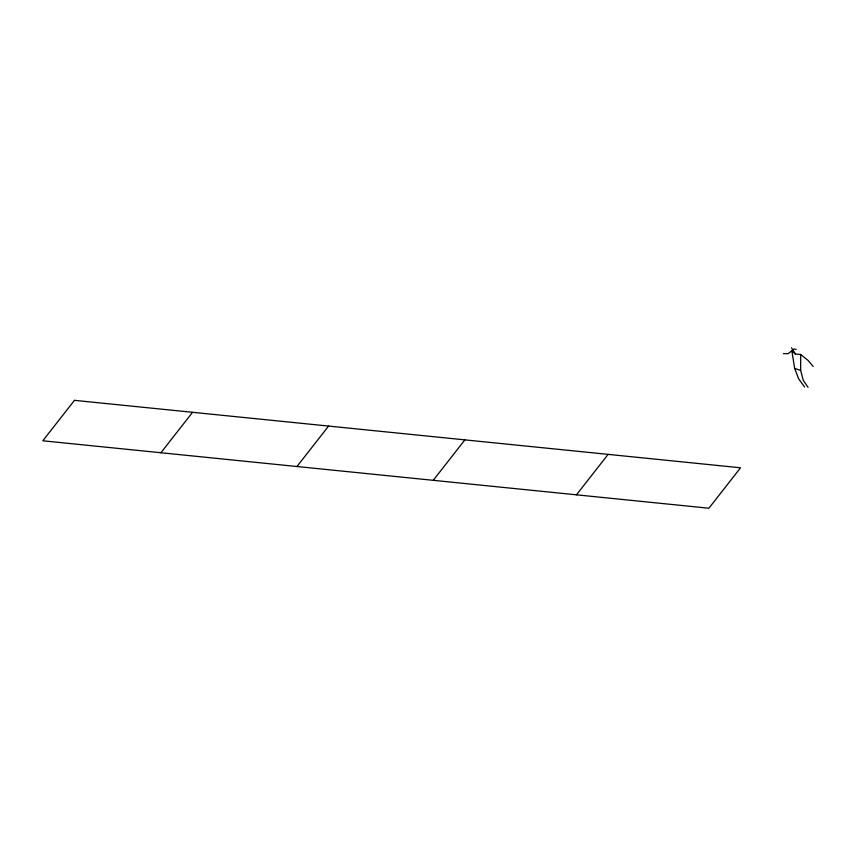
<?xml version="1.0" encoding="UTF-8"?>
<svg xmlns="http://www.w3.org/2000/svg" width="856" height="856" viewBox="0 0 856 856"><rect width="100%" height="100%" fill="white"/><g stroke="black" fill="none" stroke-linecap="round" stroke-linejoin="round"><path stroke-width="1.28" d="M808.064 387.308L803.281 380.353L800.649 370.402L800.702 354.512L795.395 353.977L791.875 350.874L788.098 353.689L783.4 353.614M160.907 452.749L192.557 412.303M296.946 466.52L328.608 426.074M433.232 480.323L464.894 439.877M576.462 494.822L608.124 454.375M795.395 353.977L792.849 349.954L793.983 348.991L796.155 349.473M791.875 350.874L794.668 368.433L800.649 370.402M800.702 354.512L808.096 360.44L813.2 366.454M792.849 349.954L791.5 347.771M804.597 387.008L798.627 378.844L794.668 368.433M74.461 400.341L42.8 440.786L708.886 508.229L740.547 467.783L74.461 400.341"/></g></svg>
